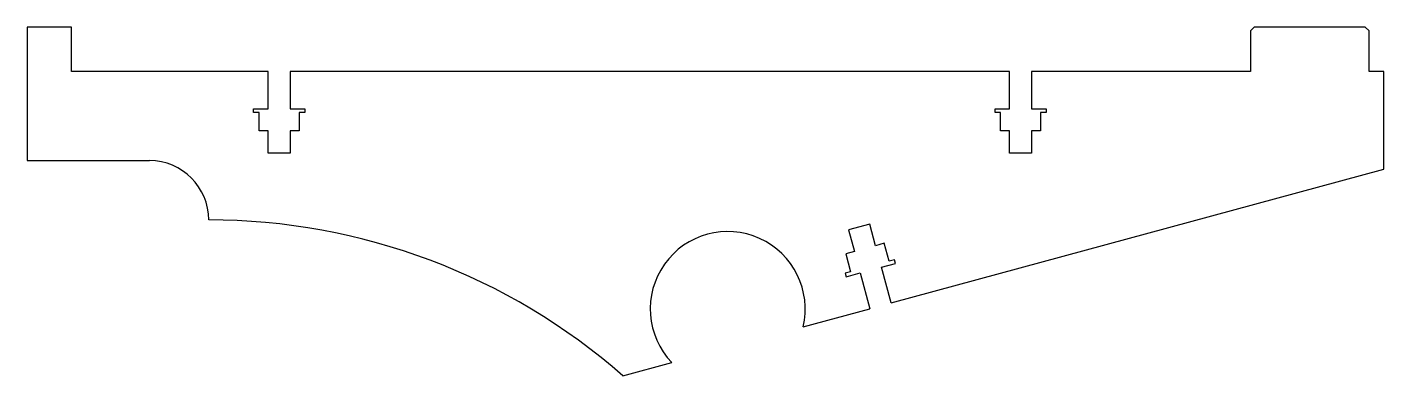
# Model space of a CAD drawing. Extents: x -16 to 166, y -21 to 26.
import ezdxf

# ---------------------------------------------------------------- set-up
doc = ezdxf.new("R2010")
doc.units = 0
doc.layers.get('0').update_dxf_attribs({"linetype": 'CONTINUOUS'})

msp = doc.modelspace()

# ---------------------------------------------------------------- linework, layer by layer
at = {"color": 7, "linetype": 'CONTINUOUS'}
for p, q in [((-16.5, 26), (-16.5, 8)), ((-10.5, 26), (-16.5, 26)), ((-10.5, 20), (-10.5, 26)), ((149, 26), (148.5, 25.5)), ((164, 26), (149, 26)), ((164.5, 25.5), (164, 26)), ((148.5, 25.5), (148.5, 20)), ((164.5, 20), (164.5, 25.5)), ((16.02, 20), (-10.5, 20)), ((16.02, 15), (16.02, 20)), ((18.98, 20), (18.98, 15)), ((116.02, 20), (18.98, 20)), ((116.02, 15), (116.02, 20)), ((118.98, 20), (118.98, 15)), ((148.5, 20), (118.98, 20)), ((166.5, 20), (164.5, 20)), ((166.5, 6.86), (166.5, 20)), ((14.05, 15), (16.02, 15)), ((14.05, 14.5), (14.05, 15)), ((18.98, 15), (20.95, 15)), ((20.95, 15), (20.95, 14.5)), ((114.05, 15), (116.02, 15)), ((114.05, 14.5), (114.05, 15)), ((118.98, 15), (120.95, 15)), ((120.95, 15), (120.95, 14.5)), ((14.8, 14.5), (14.05, 14.5)), ((14.8, 12), (14.8, 14.5)), ((20.2, 14.5), (20.2, 12)), ((20.95, 14.5), (20.2, 14.5)), ((114.8, 14.5), (114.05, 14.5)), ((114.8, 12), (114.8, 14.5)), ((120.2, 14.5), (120.2, 12)), ((120.95, 14.5), (120.2, 14.5)), ((16.02, 12), (14.8, 12)), ((16.02, 9), (16.02, 12)), ((18.98, 12), (18.98, 9)), ((20.2, 12), (18.98, 12)), ((116.02, 12), (114.8, 12)), ((116.02, 9), (116.02, 12)), ((118.98, 12), (118.98, 9)), ((120.2, 12), (118.98, 12)), ((-16.5, 8), (0, 8)), ((18.98, 9), (16.02, 9)), ((118.98, 9), (116.02, 9)), ((100.04, -11.19), (166.5, 6.86)), ((97.16, -0.58), (94.3, -1.35)), ((94.3, -1.35), (95.09, -4.25)), ((97.94, -3.47), (97.16, -0.58)), ((99.12, -3.15), (97.94, -3.47)), ((99.77, -5.57), (99.12, -3.15)), ((95.09, -4.25), (93.91, -4.57)), ((93.91, -4.57), (94.56, -6.98)), ((100.5, -5.37), (99.77, -5.57)), ((100.63, -5.85), (100.5, -5.37)), ((94.56, -6.98), (93.84, -7.18)), ((93.84, -7.18), (93.97, -7.66)), ((93.97, -7.66), (95.87, -7.14)), ((95.87, -7.14), (97.18, -11.97)), ((98.73, -6.37), (100.63, -5.85)), ((100.04, -11.19), (98.73, -6.37)), ((88.17, -14.42), (97.18, -11.97)), ((63.87, -21.02), (70.46, -19.23))]:
    msp.add_line(p, q, dxfattribs=at)
for centre, radius, start, end in [((0, 0), 8, 0, 90), ((8, -84.76), 84.76, 48.7646, 90), ((78, -12), 10.45, 346.6147, 223.7856)]:
    msp.add_arc(centre, radius, start, end, dxfattribs=at)

doc.saveas('drawing.dxf')
